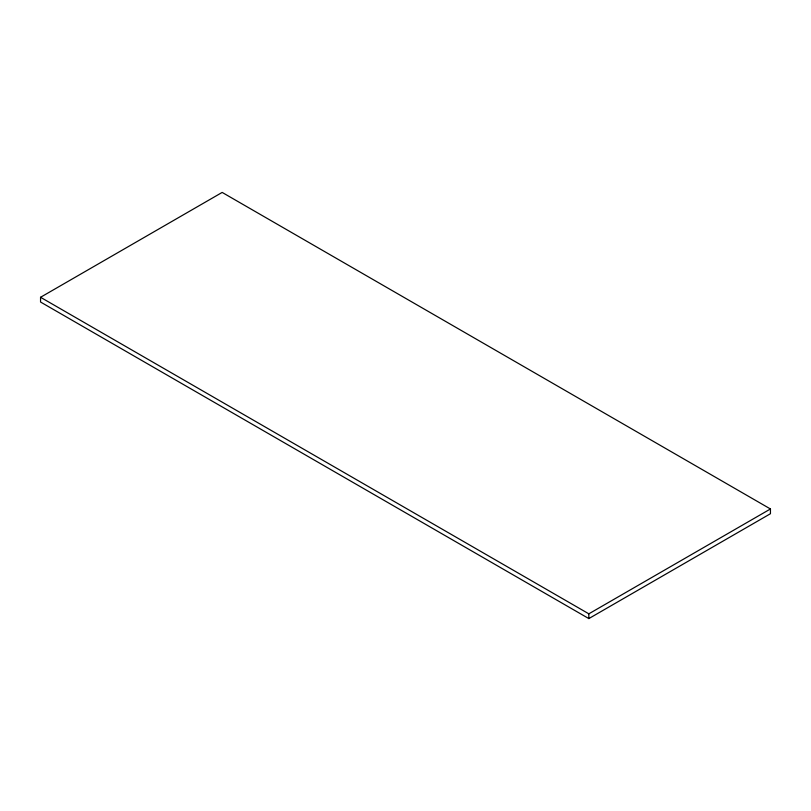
<?xml version="1.0" encoding="UTF-8"?>
<svg xmlns="http://www.w3.org/2000/svg" width="811" height="811" viewBox="0 0 811 811"><rect width="100%" height="100%" fill="white"/><g stroke="black" fill="none" stroke-linecap="round" stroke-linejoin="round"><path stroke-width="1.22" d="M40.55 297.282L222.163 192.42L770.45 508.973L770.45 513.718L588.837 618.58L40.55 302.027L40.55 297.282L588.837 613.826L770.45 508.973M588.837 613.826L588.837 618.58"/></g></svg>
